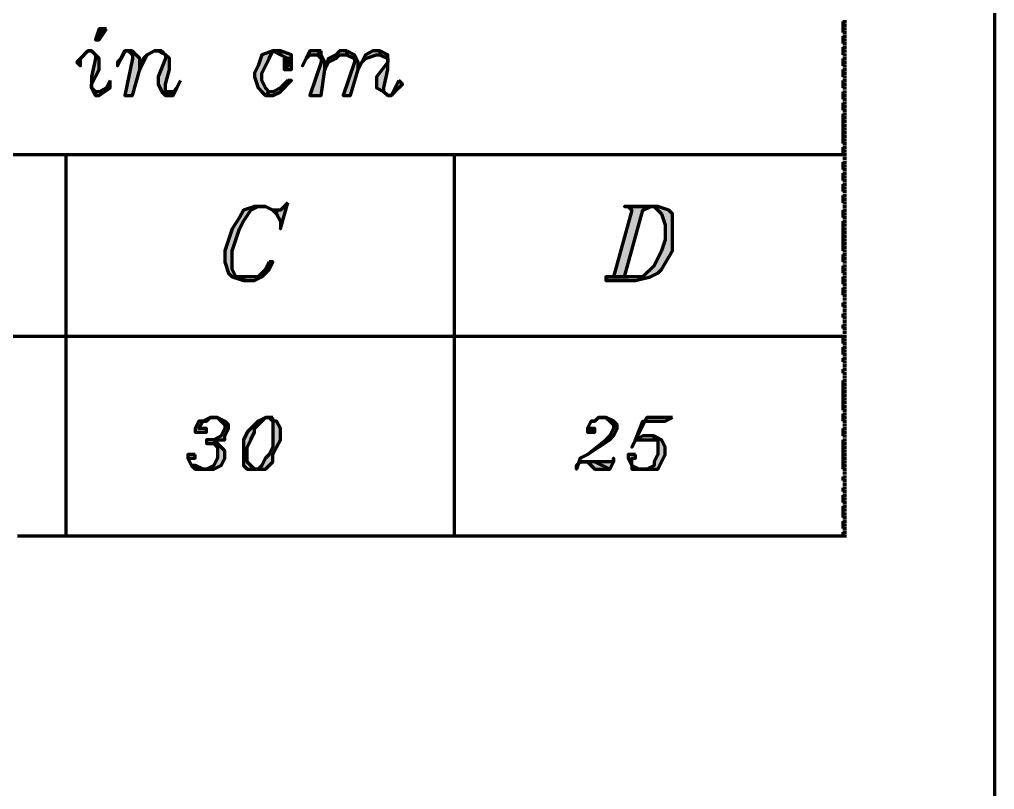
# Model space of a CAD drawing. Header units: inches. Extents: x 16 to 776, y 37 to 575.
# Drawn here: x 369.42 to 413.33, y 223.58 to 258.25 of the extents above; entities that cross this region are included whole.
import ezdxf

# ---------------------------------------------------------------- set-up
doc = ezdxf.new("R2010")
doc.units = ezdxf.units.IN
doc.header["$MEASUREMENT"] = 0
doc.layers.add('H', color=7, linetype='CONTINUOUS', lineweight=100)
doc.layers.add('P', color=250, linetype='CONTINUOUS', lineweight=100)

msp = doc.modelspace()

# ---------------------------------------------------------------- hatches: boundary and pattern name
at = {"layer": 'H', "linetype": 'Continuous'}
for points in [[(373.333, 257.833), (373, 257.833), (372.833, 257.333), (373, 257.333)], [(372.167, 256.5), (372, 256.333), (372.167, 256.167)], [(372.833, 256.667), (372.833, 256.5), (372.667, 255.667), (372.667, 255.333), (372.667, 255.167), (372.833, 254.833), (372.833, 255), (372.667, 255.167), (372.667, 255.333), (373, 256), (373, 256.5)], [(374.5, 256.833), (374.167, 256.833), (374, 256.5), (373.833, 256.333), (373.833, 256.167), (374, 256.5), (374.167, 256.833), (374.333, 256.833)], [(374.5, 256.833), (374.333, 256.833), (374.5, 256.667), (374.5, 256.5), (374.167, 254.833), (374.5, 254.833), (374.833, 256), (374.833, 256.5), (374.667, 256.667)], [(375.833, 256.833), (375.5, 256.833), (375.167, 256.667), (375, 256.5), (374.833, 256), (375, 256.333), (375.167, 256.667), (375.5, 256.833), (375.667, 256.833)], [(375.833, 256.833), (375.667, 256.833), (376, 256.667), (376, 256.5), (375.667, 255.667), (375.667, 255.333), (375.833, 255), (376, 254.833), (376, 255), (376, 255.167), (376, 255.333), (376.167, 256), (376.167, 256.5), (376, 256.667)], [(381.167, 256.833), (380.833, 256.833), (380.333, 256.667), (380.167, 256.167), (380, 255.833), (380, 255.667), (380.167, 255.167), (380.333, 255), (380.5, 254.833), (380.667, 255), (380.5, 255.167), (380.333, 255.5), (380.333, 255.833), (380.5, 256.167), (380.667, 256.5), (380.833, 256.833), (381.167, 256.667)], [(381.167, 256.833), (381.167, 256.667), (381.5, 256.5), (381.667, 256.333), (381.333, 256), (381.667, 256), (381.667, 256.333), (381.667, 256.667)], [(381.667, 256.5), (381.333, 256.5), (381.333, 256), (381.667, 256.333)], [(383, 256.833), (382.833, 256.667), (383, 256.5), (383, 256.333), (382.5, 254.833), (383, 254.833), (383.167, 256), (383.167, 256.333), (383, 256.667)], [(384.167, 256.833), (383.833, 256.833), (383.667, 256.667), (383.333, 256.5), (383.167, 256), (383.333, 256.333), (383.667, 256.5), (383.833, 256.667), (384.167, 256.667)], [(384.167, 256.833), (384.167, 256.667), (384.5, 256.5), (384.5, 256.333), (384, 254.833), (384.333, 254.833), (384.667, 256), (384.667, 256.333), (384.5, 256.667)], [(373.5, 255.5), (373.333, 255.167), (373, 255), (372.833, 255), (372.833, 254.833), (373, 254.833), (373.5, 255.167)], [(376.5, 255.167), (376.333, 255), (376, 255), (376, 254.833), (376.333, 254.833)], [(381.5, 255.5), (381.167, 255.167), (380.833, 255), (380.667, 255), (380.5, 254.833), (380.833, 254.833), (381.167, 255), (381.667, 255.5)], [(381.5, 250), (381.167, 249.667), (381, 249.667), (381, 249.5), (381.167, 249.167), (381.167, 248.833)], [(380.5, 249.833), (380, 249.833), (379.5, 249.667), (379.333, 249.333), (379, 248.833), (378.833, 248.333), (378.667, 247.833), (378.667, 247.333), (378.833, 246.833), (379, 246.667), (379.5, 246.5), (379.5, 246.667), (379.167, 246.667), (379, 247), (379, 247.833), (379.167, 248.333), (379.333, 248.833), (379.5, 249.167), (379.833, 249.667), (380.167, 249.833)], [(380.833, 249.667), (381, 249.5), (381, 249.667)], [(396.833, 249.833), (397, 249.667), (396.167, 246.667), (395.833, 246.667), (396.833, 246.667), (396.667, 246.667), (397.5, 249.667), (397.833, 249.833), (398, 249.833)], [(398.167, 249.833), (396.667, 249.833), (396.833, 249.833), (398, 249.833), (398.333, 249.5), (398.5, 249), (398.5, 248.333), (398.333, 247.833), (398, 247.167), (397.5, 246.667), (397.167, 246.667), (396.833, 246.667), (395.833, 246.667), (395.833, 246.5), (397.167, 246.5), (397.833, 246.667), (398.167, 246.833), (398.333, 247), (398.833, 247.833), (398.833, 248.333), (398.833, 249), (398.833, 249.5), (398.667, 249.667)], [(380.667, 247.333), (380.5, 247), (380.167, 246.667), (380, 246.667), (379.5, 246.667), (379.5, 246.5), (380, 246.5), (380.333, 246.667), (380.667, 247), (380.833, 247.333)], [(378.333, 240.333), (378.5, 240.167), (378.667, 240), (378.667, 239.833), (378.5, 239.5), (378.167, 239.333), (378, 239.333), (377.833, 239.333), (377.833, 239.167), (378, 239.167), (378.167, 239.167), (378.333, 239), (378.333, 238.5), (378.167, 238.167), (377.833, 238), (377.667, 238), (377.5, 238), (377.833, 238), (378.167, 238), (378.5, 238.167), (378.667, 238.5), (378.667, 238.833), (378.5, 239), (378.333, 239.167), (378.167, 239.333), (378.333, 239.333), (378.667, 239.333), (378.667, 239.5), (378.833, 239.833), (378.833, 240), (378.667, 240.167)], [(380.833, 240.333), (380.5, 240.333), (380.167, 240.167), (380, 240), (379.667, 239.667), (379.5, 239.333), (379.5, 239), (379.5, 238.5), (379.5, 238.167), (379.667, 238), (380, 238), (379.833, 238.167), (379.667, 238.333), (379.667, 239), (379.833, 239.333), (380, 239.667), (380, 239.833), (380.333, 240.167), (380.5, 240.333), (380.667, 240.333)], [(398.833, 240.333), (397.667, 240.333), (397, 239), (397.167, 239.333), (397.5, 240.167), (398.167, 240.167), (398.5, 240.167)], [(395, 239.833), (395, 239.667), (395.333, 239.667), (395.333, 239.833)], [(398, 239.5), (397.5, 239.5), (397.167, 239.333), (397.5, 239.333), (398, 239.333)], [(377.333, 238.667), (377, 238.667), (377, 238.5), (377.167, 238.167), (377.333, 238), (377.5, 238), (377.667, 238), (377.333, 238.167), (377.167, 238.167), (377, 238.5), (377.333, 238.5)], [(397.167, 238.667), (396.833, 238.667), (396.833, 238.5), (397, 238.167), (397, 238), (397.333, 238), (397, 238.167), (397, 238.5), (397.167, 238.5)], [(396.167, 238.333), (396, 238.333), (395.333, 238.333), (396, 238)]]:
    msp.add_hatch(color=0, dxfattribs=at).paths.add_polyline_path(points)
h = msp.add_hatch(color=0, dxfattribs=at)
edge = h.paths.add_edge_path()
edge.add_line((383, 256.833), (382.5, 256.833))
edge.add_line((382.5, 256.833), (382.167, 256.167))
edge.add_line((382.167, 256.167), (382.333, 256.5))
edge.add_line((382.333, 256.5), (382.5, 256.667))
edge.add_line((382.5, 256.667), (382.833, 256.667))
h = msp.add_hatch(color=0, dxfattribs=at)
edge = h.paths.add_edge_path()
edge.add_line((385.667, 256.833), (385.333, 256.833))
edge.add_line((385.333, 256.833), (385, 256.667))
edge.add_line((385, 256.667), (384.667, 256))
edge.add_line((384.667, 256), (384.833, 256.333))
edge.add_line((384.833, 256.333), (385, 256.5))
edge.add_line((385, 256.5), (385.5, 256.667))
edge.add_line((385.5, 256.667), (385.667, 256.667))
h = msp.add_hatch(color=0, dxfattribs=at)
edge = h.paths.add_edge_path()
edge.add_line((385.667, 256.833), (385.667, 256.667))
edge.add_line((385.667, 256.667), (386, 256.5))
edge.add_line((386, 256.5), (386, 256.333))
edge.add_line((386, 256.333), (385.5, 255.667))
edge.add_line((385.5, 255.667), (385.5, 255.167))
edge.add_line((385.5, 255.167), (386, 254.833))
edge.add_line((386, 254.833), (385.833, 255))
edge.add_line((385.833, 255), (385.833, 255.167))
edge.add_line((385.833, 255.167), (386, 256))
edge.add_line((386, 256), (386, 256.333))
edge.add_line((386, 256.333), (386, 256.667))
h = msp.add_hatch(color=0, dxfattribs=at)
edge = h.paths.add_edge_path()
edge.add_line((386.5, 255.5), (386.333, 255.167))
edge.add_line((386.333, 255.167), (386, 254.833))
edge.add_line((386, 254.833), (386.167, 254.833))
edge.add_line((386.167, 254.833), (386.5, 255.167))
edge.add_line((386.5, 255.167), (386.667, 255.333))
h = msp.add_hatch(color=0, dxfattribs=at)
edge = h.paths.add_edge_path()
edge.add_line((378, 240.333), (377.667, 240.167))
edge.add_line((377.667, 240.167), (377.5, 240.167))
edge.add_line((377.5, 240.167), (377.333, 239.833))
edge.add_line((377.333, 239.833), (377.333, 239.667))
edge.add_line((377.333, 239.667), (377.833, 239.667))
edge.add_line((377.833, 239.667), (377.833, 239.833))
edge.add_line((377.833, 239.833), (377.5, 239.833))
edge.add_line((377.5, 239.833), (377.667, 240.167))
edge.add_line((377.667, 240.167), (377.833, 240.167))
edge.add_line((377.833, 240.167), (378.333, 240.333))
h = msp.add_hatch(color=0, dxfattribs=at)
edge = h.paths.add_edge_path()
edge.add_line((380.833, 240.333), (380.667, 240.333))
edge.add_line((380.667, 240.333), (380.833, 240.167))
edge.add_line((380.833, 240.167), (380.833, 240))
edge.add_line((380.833, 240), (380.833, 239.333))
edge.add_line((380.833, 239.333), (380.833, 239))
edge.add_line((380.833, 239), (380.667, 238.667))
edge.add_line((380.667, 238.667), (380.5, 238.5))
edge.add_line((380.5, 238.5), (380.333, 238.167))
edge.add_line((380.333, 238.167), (380, 238))
edge.add_line((380, 238), (380.167, 238))
edge.add_line((380.167, 238), (380.5, 238))
edge.add_line((380.5, 238), (380.833, 238.333))
edge.add_line((380.833, 238.333), (380.833, 238.667))
edge.add_line((380.833, 238.667), (381, 239))
edge.add_line((381, 239), (381.167, 239.333))
edge.add_line((381.167, 239.333), (381.167, 239.833))
edge.add_line((381.167, 239.833), (381, 240.167))
edge.add_line((381, 240.167), (380.833, 240.167))
h = msp.add_hatch(color=0, dxfattribs=at)
edge = h.paths.add_edge_path()
edge.add_line((395.833, 240.333), (396, 240.167))
edge.add_line((396, 240.167), (396.167, 240))
edge.add_line((396.167, 240), (396.167, 239.833))
edge.add_line((396.167, 239.833), (396, 239.5))
edge.add_line((396, 239.5), (395.833, 239.333))
edge.add_line((395.833, 239.333), (395, 238.667))
edge.add_line((395, 238.667), (394.667, 238.5))
edge.add_line((394.667, 238.5), (394.5, 238))
edge.add_line((394.5, 238), (394.5, 238.167))
edge.add_line((394.5, 238.167), (395, 238.333))
edge.add_line((395, 238.333), (394.667, 238.333))
edge.add_line((394.667, 238.333), (394.667, 238.5))
edge.add_line((394.667, 238.5), (395, 238.667))
edge.add_line((395, 238.667), (396, 239.333))
edge.add_line((396, 239.333), (396.167, 239.5))
edge.add_line((396.167, 239.5), (396.333, 239.833))
edge.add_line((396.333, 239.833), (396.333, 240))
edge.add_line((396.333, 240), (396.167, 240.167))
h = msp.add_hatch(color=0, dxfattribs=at)
edge = h.paths.add_edge_path()
edge.add_line((398, 239.5), (398, 239.333))
edge.add_line((398, 239.333), (398.167, 239.333))
edge.add_line((398.167, 239.333), (398.167, 239.167))
edge.add_line((398.167, 239.167), (398.167, 238.667))
edge.add_line((398.167, 238.667), (398, 238.333))
edge.add_line((398, 238.333), (398, 238.167))
edge.add_line((398, 238.167), (397.333, 238))
edge.add_line((397.333, 238), (397.667, 238))
edge.add_line((397.667, 238), (398.167, 238))
edge.add_line((398.167, 238), (398.333, 238.333))
edge.add_line((398.333, 238.333), (398.5, 238.667))
edge.add_line((398.5, 238.667), (398.5, 239))
edge.add_line((398.5, 239), (398.333, 239.333))
h = msp.add_hatch(color=0, dxfattribs=at)
edge = h.paths.add_edge_path()
edge.add_line((394.667, 238.333), (395, 238.333))
edge.add_line((395, 238.333), (395.333, 238))
edge.add_line((395.333, 238), (395.833, 238))
edge.add_line((395.833, 238), (396, 238))
edge.add_line((396, 238), (395.333, 238.333))

# ---------------------------------------------------------------- linework, layer by layer
at = {"layer": 'P', "color": 0, "linetype": 'Continuous'}
for points in [[(54.833, 490.833), (413.333, 490.833), (413.333, 96.167), (54.833, 96.167), (54.833, 490.833)], [(220.833, 490.833), (413.333, 490.833), (413.333, 96.167), (220.833, 96.167), (220.833, 490.833)], [(373.333, 257.833), (373, 257.833), (372.833, 257.333), (373, 257.333), (373.333, 257.833)], [(406.5, 258.167), (406.667, 258.167)], [(406.5, 258.167), (406.667, 258.167)], [(406.5, 258.167), (406.667, 258.167)], [(406.5, 258.167), (406.5, 258)], [(406.5, 258), (406.667, 258)], [(406.5, 258), (406.5, 257.833)], [(406.5, 257.833), (406.667, 257.833)], [(406.5, 257.833), (406.5, 257.833)], [(406.5, 257.833), (406.667, 257.833)], [(406.5, 257.833), (406.5, 257.667)], [(406.5, 257.667), (406.667, 257.667)], [(406.5, 257.5), (406.667, 257.5)], [(406.5, 257.5), (406.5, 257.333)], [(406.5, 257.333), (406.667, 257.333)], [(406.5, 257.333), (406.5, 257.333)], [(406.5, 257.333), (406.667, 257.333)], [(406.5, 257.333), (406.5, 257.167)], [(406.5, 257.167), (406.667, 257.167)], [(406.5, 257), (406.667, 257)], [(406.5, 257), (406.5, 257)], [(406.5, 257), (406.667, 257)], [(406.5, 257), (406.5, 256.833)], [(372.667, 256.833), (372.5, 256.833), (372.167, 256.5), (372, 256.333), (372.167, 256.167), (372.167, 256.5), (372.5, 256.833), (372.667, 256.833)], [(372.667, 256.833), (372.667, 256.833), (372.833, 256.667), (372.833, 256.5), (372.667, 255.667), (372.667, 255.333), (372.667, 255.167), (372.667, 255.167), (372.833, 254.833), (372.833, 255), (372.667, 255.167), (372.667, 255.333), (373, 256), (373, 256.5), (372.833, 256.667), (372.667, 256.833)], [(374.5, 256.833), (374.167, 256.833), (374, 256.5), (373.833, 256.333), (373.833, 256.167), (374, 256.5), (374.167, 256.833), (374.333, 256.833), (374.5, 256.833)], [(374.5, 256.833), (374.333, 256.833), (374.5, 256.667), (374.5, 256.5), (374.167, 254.833), (374.5, 254.833), (374.833, 256), (374.833, 256), (374.833, 256.5), (374.667, 256.667), (374.5, 256.833)], [(375.833, 256.833), (375.5, 256.833), (375.167, 256.667), (375, 256.5), (374.833, 256), (374.833, 256), (375, 256.333), (375.167, 256.667), (375.5, 256.833), (375.667, 256.833), (375.833, 256.833)], [(375.833, 256.833), (375.667, 256.833), (376, 256.667), (376, 256.5), (375.667, 255.667), (375.667, 255.333), (375.833, 255), (375.833, 255), (376, 254.833), (376, 255), (376, 255.167), (376, 255.333), (376.167, 256), (376.167, 256.5), (376, 256.667), (375.833, 256.833)], [(381.167, 256.833), (380.833, 256.833), (380.333, 256.667), (380.167, 256.167), (380, 255.833), (380, 255.667), (380.167, 255.167), (380.333, 255), (380.5, 254.833), (380.667, 255), (380.5, 255.167), (380.333, 255.5), (380.333, 255.833), (380.5, 256.167), (380.667, 256.5), (380.833, 256.833), (381.167, 256.667), (381.167, 256.833)], [(381.167, 256.833), (381.167, 256.667), (381.5, 256.5), (381.667, 256.333), (381.667, 256.333), (381.333, 256), (381.667, 256), (381.667, 256.333), (381.667, 256.667), (381.167, 256.833)], [(381.667, 256.5), (381.333, 256.5), (381.333, 256), (381.667, 256.333), (381.667, 256.5)], [(383, 256.833), (382.5, 256.833), (382.333, 256.5), (382.167, 256.167), (382.167, 256.167), (382.333, 256.5), (382.5, 256.667), (382.833, 256.667), (383, 256.833)], [(383, 256.833), (382.833, 256.667), (383, 256.5), (383, 256.333), (382.5, 254.833), (383, 254.833), (383.167, 256), (383.167, 256), (383.167, 256.333), (383, 256.667), (383, 256.833)], [(384.167, 256.833), (383.833, 256.833), (383.667, 256.667), (383.333, 256.5), (383.167, 256), (383.167, 256), (383.333, 256.333), (383.667, 256.5), (383.833, 256.667), (384.167, 256.667), (384.167, 256.833)], [(384.167, 256.833), (384.167, 256.667), (384.5, 256.5), (384.5, 256.333), (384, 254.833), (384.333, 254.833), (384.667, 256), (384.667, 256), (384.667, 256.333), (384.5, 256.667), (384.167, 256.833)], [(385.667, 256.833), (385.333, 256.833), (385, 256.667), (384.833, 256.333), (384.667, 256), (384.667, 256), (384.833, 256.333), (385, 256.5), (385.5, 256.667), (385.667, 256.667), (385.667, 256.833)], [(385.667, 256.833), (385.667, 256.667), (386, 256.5), (386, 256.333), (385.5, 255.667), (385.5, 255.167), (385.833, 255), (385.833, 255), (386, 254.833), (386, 254.833), (385.833, 255), (385.833, 255.167), (386, 256), (386, 256.333), (386, 256.667), (385.667, 256.833)], [(406.5, 256.833), (406.667, 256.833)], [(406.5, 256.833), (406.5, 256.667)], [(406.5, 256.667), (406.667, 256.667)], [(406.5, 256.5), (406.667, 256.5)], [(406.5, 256.5), (406.5, 256.5)], [(406.5, 256.5), (406.667, 256.5)], [(406.5, 256.5), (406.5, 256.333)], [(406.5, 256.333), (406.667, 256.333)], [(406.5, 256.333), (406.5, 256.167)], [(406.5, 256.167), (406.667, 256.167)], [(406.5, 256), (406.667, 256)], [(406.5, 256), (406.5, 256)], [(406.5, 256), (406.667, 256)], [(406.5, 256), (406.5, 255.833)], [(406.5, 255.833), (406.667, 255.833)], [(406.5, 255.833), (406.5, 255.667)], [(406.5, 255.667), (406.667, 255.667)], [(406.5, 255.667), (406.5, 255.667)], [(406.5, 255.667), (406.667, 255.667)], [(373.5, 255.5), (373.333, 255.167), (373, 255), (372.833, 255), (372.833, 254.833), (373, 254.833), (373.5, 255.167), (373.5, 255.5), (373.5, 255.5)], [(376.667, 255.5), (376.5, 255.167), (376.333, 255), (376, 255), (376, 254.833), (376.333, 254.833), (376.5, 255.167), (376.667, 255.5)], [(381.5, 255.5), (381.167, 255.167), (380.833, 255), (380.667, 255), (380.5, 254.833), (380.5, 254.833), (380.833, 254.833), (381.167, 255), (381.667, 255.5), (381.5, 255.5)], [(386.5, 255.5), (386.333, 255.167), (386.167, 254.833), (386, 254.833), (386, 254.833), (386.167, 254.833), (386.5, 255.167), (386.667, 255.333), (386.5, 255.5)], [(406.5, 255.5), (406.667, 255.5)], [(406.5, 255.5), (406.5, 255.333)], [(406.5, 255.333), (406.667, 255.333)], [(406.5, 255.333), (406.5, 255.167)], [(406.5, 255.167), (406.667, 255.167)], [(406.5, 255.167), (406.5, 255.167)], [(406.5, 255.167), (406.667, 255.167)], [(406.5, 255), (406.667, 255)], [(406.5, 255), (406.5, 254.833)], [(406.5, 254.833), (406.667, 254.833)], [(406.5, 254.833), (406.5, 254.833)], [(406.5, 254.833), (406.667, 254.833)], [(406.5, 254.833), (406.5, 254.667)], [(406.5, 254.667), (406.667, 254.667)], [(406.5, 254.5), (406.667, 254.5)], [(406.5, 254.5), (406.5, 254.333)], [(406.5, 254.333), (406.667, 254.333)], [(406.5, 254.333), (406.5, 254.333)], [(406.5, 254.333), (406.667, 254.333)], [(406.5, 254.333), (406.5, 254.167)], [(406.5, 254.167), (406.667, 254.167)], [(406.5, 254), (406.667, 254)], [(406.5, 254), (406.667, 254)], [(406.5, 254), (406.667, 254)], [(406.5, 254), (406.5, 253.833)], [(406.5, 253.833), (406.667, 253.833)], [(406.5, 253.833), (406.5, 253.667)], [(406.5, 253.667), (406.667, 253.667)], [(406.5, 253.667), (406.5, 253.5)], [(406.5, 253.5), (406.667, 253.5)], [(406.5, 253.5), (406.667, 253.5)], [(406.5, 253.5), (406.5, 253.333)], [(406.5, 253.333), (406.667, 253.333)], [(406.5, 253.333), (406.5, 253.167)], [(406.5, 253.167), (406.667, 253.167)], [(406.5, 253.167), (406.5, 253)], [(406.5, 253), (406.667, 253)], [(406.5, 253), (406.667, 253)], [(406.5, 253), (406.5, 252.833)], [(406.5, 252.833), (406.667, 252.833)], [(406.5, 252.833), (406.5, 252.667)], [(406.5, 252.667), (406.667, 252.667)], [(406.5, 252.667), (406.5, 252.667)], [(406.5, 252.667), (406.667, 252.667)], [(336.5, 252.167), (406.5, 252.167)], [(371.5, 252.167), (371.5, 235)], [(389, 252.167), (389, 235)], [(406.5, 252.5), (406.667, 252.5)], [(406.5, 252.5), (406.5, 252.333)], [(406.5, 252.333), (406.667, 252.333)], [(406.5, 252.333), (406.5, 252.167)], [(406.5, 252.167), (406.667, 252.167)], [(406.5, 252.167), (406.5, 252.167)], [(406.5, 252.167), (406.667, 252.167)], [(406.5, 252), (406.667, 252)], [(406.5, 252), (406.667, 252)], [(406.5, 251.833), (406.667, 251.833)], [(406.5, 251.833), (406.667, 251.833)], [(406.5, 251.833), (406.667, 251.833)], [(406.5, 251.833), (406.5, 251.667)], [(406.5, 251.667), (406.667, 251.667)], [(406.5, 251.667), (406.5, 251.5)], [(406.5, 251.5), (406.667, 251.5)], [(406.5, 251.333), (406.667, 251.333)], [(406.5, 251.333), (406.667, 251.333)], [(406.5, 251.333), (406.667, 251.333)], [(406.5, 251.333), (406.5, 251.167)], [(406.5, 251.167), (406.667, 251.167)], [(406.5, 251.167), (406.5, 251)], [(406.5, 251), (406.667, 251)], [(406.5, 251), (406.667, 251)], [(406.5, 251), (406.667, 251)], [(406.5, 250.833), (406.667, 250.833)], [(406.5, 250.833), (406.5, 250.667)], [(406.5, 250.667), (406.667, 250.667)], [(406.5, 250.667), (406.5, 250.5)], [(406.5, 250.5), (406.667, 250.5)], [(406.5, 250.5), (406.667, 250.5)], [(406.5, 250.5), (406.667, 250.5)], [(406.5, 250.333), (406.667, 250.333)], [(406.5, 250.333), (406.5, 250.167)], [(381.5, 250), (381.167, 249.667), (381, 249.667), (381, 249.5), (381.167, 249.167), (381.167, 248.833), (381.167, 248.833), (381.5, 250)], [(406.5, 250.167), (406.667, 250.167)], [(406.5, 250.167), (406.5, 250)], [(406.5, 250), (406.667, 250)], [(406.5, 250), (406.5, 250)], [(406.5, 250), (406.667, 250)], [(380.5, 249.833), (380, 249.833), (379.5, 249.667), (379.333, 249.333), (379, 248.833), (378.833, 248.333), (378.667, 247.833), (378.667, 247.333), (378.833, 246.833), (379, 246.667), (379.5, 246.5), (379.5, 246.667), (379.167, 246.667), (379, 247), (379, 247.833), (379.167, 248.333), (379.333, 248.833), (379.5, 249.167), (379.833, 249.667), (380.167, 249.833), (380.5, 249.833)], [(380.5, 249.833), (380.5, 249.833), (380.833, 249.667), (381, 249.5), (381, 249.667), (380.833, 249.667), (380.5, 249.833)], [(396.833, 249.833), (397, 249.667), (397, 249.667), (396.167, 246.667), (396.167, 246.667), (395.833, 246.667), (396.833, 246.667), (396.667, 246.667), (396.667, 246.667), (397.5, 249.667), (397.5, 249.667), (397.833, 249.833), (398, 249.833), (396.833, 249.833)], [(398.167, 249.833), (396.667, 249.833), (396.667, 249.833), (396.833, 249.833), (398, 249.833), (398.333, 249.5), (398.5, 249), (398.5, 248.333), (398.333, 247.833), (398, 247.167), (397.5, 246.667), (397.167, 246.667), (396.833, 246.667), (395.833, 246.667), (395.833, 246.667), (395.833, 246.5), (397.167, 246.5), (397.833, 246.667), (398.167, 246.833), (398.333, 247), (398.833, 247.833), (398.833, 248.333), (398.833, 249), (398.833, 249.5), (398.667, 249.667), (398.167, 249.833)], [(406.5, 249.833), (406.667, 249.833)], [(406.5, 249.833), (406.667, 249.833)], [(406.5, 249.667), (406.667, 249.667)], [(406.5, 249.667), (406.5, 249.667)], [(406.5, 249.667), (406.667, 249.667)], [(406.5, 249.667), (406.5, 249.5)], [(406.5, 249.5), (406.667, 249.5)], [(406.5, 249.5), (406.5, 249.333)], [(406.5, 249.333), (406.667, 249.333)], [(406.5, 249.167), (406.667, 249.167)], [(406.5, 249.167), (406.5, 249.167)], [(406.5, 249.167), (406.667, 249.167)], [(406.5, 249.167), (406.5, 249)], [(406.5, 249), (406.667, 249)], [(406.5, 249), (406.5, 248.833)], [(406.5, 248.833), (406.667, 248.833)], [(406.5, 248.833), (406.667, 248.833)], [(406.5, 248.833), (406.5, 248.667)], [(406.5, 248.667), (406.667, 248.667)], [(406.5, 248.667), (406.5, 248.5)], [(406.5, 248.5), (406.667, 248.5)], [(406.5, 248.5), (406.5, 248.333)], [(406.5, 248.333), (406.667, 248.333)], [(406.5, 248.333), (406.667, 248.333)], [(406.5, 248.333), (406.5, 248.167)], [(406.5, 248.167), (406.667, 248.167)], [(406.5, 248.167), (406.5, 248)], [(406.5, 248), (406.667, 248)], [(406.5, 248), (406.5, 248)], [(406.5, 248), (406.667, 248)], [(406.5, 248), (406.5, 247.833)], [(406.5, 247.833), (406.667, 247.833)], [(380.667, 247.333), (380.5, 247), (380.167, 246.667), (380, 246.667), (379.5, 246.667), (379.5, 246.5), (380, 246.5), (380.333, 246.667), (380.667, 247), (380.833, 247.333), (380.667, 247.333)], [(406.5, 247.667), (406.667, 247.667)], [(406.5, 247.667), (406.5, 247.5)], [(406.5, 247.5), (406.667, 247.5)], [(406.5, 247.5), (406.5, 247.5)], [(406.5, 247.5), (406.667, 247.5)], [(406.5, 247.5), (406.5, 247.333)], [(406.5, 247.333), (406.667, 247.333)], [(406.5, 247.167), (406.667, 247.167)], [(406.5, 247.167), (406.5, 247)], [(406.5, 247), (406.667, 247)], [(406.5, 247), (406.5, 247)], [(406.5, 247), (406.667, 247)], [(406.5, 247), (406.5, 246.833)], [(406.5, 246.833), (406.667, 246.833)], [(406.5, 246.667), (406.667, 246.667)], [(406.5, 246.667), (406.5, 246.667)], [(406.5, 246.667), (406.667, 246.667)], [(406.5, 246.667), (406.5, 246.5)], [(406.5, 246.5), (406.667, 246.5)], [(406.5, 246.5), (406.5, 246.333)], [(406.5, 246.333), (406.667, 246.333)], [(406.5, 246.167), (406.667, 246.167)], [(406.5, 246.167), (406.5, 246.167)], [(406.5, 246.167), (406.667, 246.167)], [(406.5, 246.167), (406.5, 246)], [(406.5, 246), (406.667, 246)], [(406.5, 246), (406.5, 245.833)], [(406.5, 245.833), (406.667, 245.833)], [(406.5, 245.833), (406.5, 245.833)], [(406.5, 245.833), (406.667, 245.833)], [(406.5, 245.667), (406.667, 245.667)], [(406.5, 245.667), (406.667, 245.667)], [(406.5, 245.5), (406.667, 245.5)], [(406.5, 245.5), (406.5, 245.333)], [(406.5, 245.333), (406.667, 245.333)], [(406.5, 245.333), (406.5, 245.333)], [(406.5, 245.333), (406.667, 245.333)], [(406.5, 245.167), (406.667, 245.167)], [(406.5, 245.167), (406.667, 245.167)], [(406.5, 245), (406.667, 245)], [(406.5, 245), (406.5, 245)], [(406.5, 245), (406.667, 245)], [(406.5, 245), (406.5, 244.833)], [(406.5, 244.833), (406.667, 244.833)], [(406.5, 244.667), (406.667, 244.667)], [(406.5, 244.667), (406.667, 244.667)], [(406.5, 244.5), (406.667, 244.5)], [(406.5, 244.5), (406.5, 244.5)], [(406.5, 244.5), (406.667, 244.5)], [(406.5, 244.5), (406.5, 244.333)], [(406.5, 244.333), (406.667, 244.333)], [(228.667, 244), (406.5, 244)], [(406.5, 244.167), (406.667, 244.167)], [(406.5, 244.167), (406.667, 244.167)], [(406.5, 244), (406.667, 244)], [(406.5, 244), (406.5, 244)], [(406.5, 244), (406.667, 244)], [(406.5, 244), (406.5, 243.833)], [(406.5, 243.833), (406.667, 243.833)], [(406.5, 243.833), (406.5, 243.667)], [(406.5, 243.667), (406.667, 243.667)], [(406.5, 243.667), (406.5, 243.667)], [(406.5, 243.667), (406.667, 243.667)], [(406.5, 243.5), (406.667, 243.5)], [(406.5, 243.5), (406.5, 243.333)], [(406.5, 243.333), (406.667, 243.333)], [(406.5, 243.333), (406.5, 243.167)], [(406.5, 243.167), (406.667, 243.167)], [(406.5, 243.167), (406.5, 243.167)], [(406.5, 243.167), (406.667, 243.167)], [(406.5, 243), (406.667, 243)], [(406.5, 243), (406.5, 242.833)], [(406.5, 242.833), (406.667, 242.833)], [(406.5, 242.833), (406.5, 242.833)], [(406.5, 242.833), (406.667, 242.833)], [(406.5, 242.667), (406.667, 242.667)], [(406.5, 242.667), (406.667, 242.667)], [(406.5, 242.5), (406.667, 242.5)], [(406.5, 242.5), (406.5, 242.333)], [(406.5, 242.333), (406.667, 242.333)], [(406.5, 242.333), (406.5, 242.333)], [(406.5, 242.333), (406.667, 242.333)], [(406.5, 242.167), (406.667, 242.167)], [(406.5, 242.167), (406.667, 242.167)], [(406.5, 242), (406.667, 242)], [(406.5, 242), (406.667, 242)], [(406.5, 242), (406.667, 242)], [(406.5, 242), (406.5, 241.833)], [(406.5, 241.833), (406.667, 241.833)], [(406.5, 241.833), (406.5, 241.667)], [(406.5, 241.667), (406.667, 241.667)], [(406.5, 241.667), (406.5, 241.5)], [(406.5, 241.5), (406.667, 241.5)], [(406.5, 241.5), (406.667, 241.5)], [(406.5, 241.5), (406.5, 241.333)], [(406.5, 241.333), (406.667, 241.333)], [(406.5, 241.333), (406.5, 241.167)], [(406.5, 241.167), (406.667, 241.167)], [(406.5, 241.167), (406.5, 241)], [(406.5, 241), (406.667, 241)], [(406.5, 241), (406.667, 241)], [(406.5, 241), (406.5, 240.833)], [(406.5, 240.833), (406.667, 240.833)], [(406.5, 240.833), (406.5, 240.667)], [(406.5, 240.667), (406.667, 240.667)], [(406.5, 240.667), (406.5, 240.667)], [(406.5, 240.667), (406.667, 240.667)], [(378, 240.333), (377.667, 240.167), (377.5, 240.167), (377.333, 239.833), (377.333, 239.667), (377.833, 239.667), (377.833, 239.833), (377.5, 239.833), (377.667, 240.167), (377.833, 240.167), (378, 240.333), (378.333, 240.333), (378.333, 240.333), (378, 240.333)], [(378.333, 240.333), (378.333, 240.333), (378.5, 240.167), (378.667, 240), (378.667, 239.833), (378.5, 239.5), (378.167, 239.333), (378, 239.333), (377.833, 239.333), (377.833, 239.167), (378, 239.167), (378.167, 239.167), (378.333, 239), (378.333, 238.5), (378.167, 238.167), (378.167, 238.167), (377.833, 238), (377.667, 238), (377.5, 238), (377.833, 238), (378.167, 238), (378.5, 238.167), (378.667, 238.5), (378.667, 238.833), (378.5, 239), (378.333, 239.167), (378.167, 239.333), (378.333, 239.333), (378.667, 239.333), (378.667, 239.5), (378.833, 239.833), (378.833, 240), (378.667, 240.167), (378.333, 240.333)], [(380.833, 240.333), (380.5, 240.333), (380.167, 240.167), (380, 240), (379.667, 239.667), (379.5, 239.333), (379.5, 239), (379.5, 238.5), (379.5, 238.167), (379.667, 238), (380, 238), (380, 238), (379.833, 238.167), (379.667, 238.333), (379.667, 239), (379.833, 239.333), (380, 239.667), (380, 239.833), (380.333, 240.167), (380.5, 240.333), (380.667, 240.333), (380.833, 240.333)], [(380.833, 240.333), (380.667, 240.333), (380.833, 240.167), (380.833, 240), (380.833, 239.333), (380.833, 239), (380.667, 238.667), (380.5, 238.5), (380.333, 238.167), (380.167, 238), (380, 238), (380, 238), (380.167, 238), (380.5, 238), (380.833, 238.333), (380.833, 238.667), (381, 239), (381.167, 239.333), (381.167, 239.833), (381, 240.167), (380.833, 240.167), (380.833, 240.333)], [(395.833, 240.333), (395.833, 240.333), (396, 240.167), (396.167, 240), (396.167, 239.833), (396, 239.5), (395.833, 239.333), (395, 238.667), (394.667, 238.5), (394.5, 238), (394.5, 238), (394.5, 238.167), (394.667, 238.333), (395, 238.333), (394.667, 238.333), (394.667, 238.5), (395, 238.667), (396, 239.333), (396.167, 239.5), (396.333, 239.833), (396.333, 240), (396.167, 240.167), (395.833, 240.333)], [(395.833, 240.333), (395.5, 240.333), (395.333, 240.167), (395.167, 240.167), (395, 239.833), (395, 239.667), (395.333, 239.667), (395.333, 239.833), (395, 239.833), (395.167, 240.167), (395.333, 240.167), (395.5, 240.333), (395.833, 240.333)], [(398.833, 240.333), (397.667, 240.333), (397, 239), (397.167, 239.333), (397.167, 239.333), (397.5, 240.167), (398.167, 240.167), (398.5, 240.167), (398.833, 240.333)], [(406.5, 240.5), (406.667, 240.5)], [(406.5, 240.5), (406.5, 240.333)], [(406.5, 240.333), (406.667, 240.333)], [(406.5, 240.333), (406.5, 240.167)], [(406.5, 240.167), (406.667, 240.167)], [(406.5, 240.167), (406.5, 240.167)], [(406.5, 240.167), (406.667, 240.167)], [(406.5, 240), (406.667, 240)], [(406.5, 240), (406.667, 240)], [(406.5, 239.833), (406.667, 239.833)], [(406.5, 239.833), (406.5, 239.833)], [(406.5, 239.833), (406.667, 239.833)], [(406.5, 239.833), (406.5, 239.667)], [(398, 239.5), (397.5, 239.5), (397.167, 239.333), (397.167, 239.333), (397.5, 239.333), (398, 239.333), (398, 239.5)], [(398, 239.5), (398, 239.333), (398.167, 239.333), (398.167, 239.167), (398.167, 238.667), (398, 238.333), (398, 238.167), (397.667, 238), (397.333, 238), (397.333, 238), (397.667, 238), (398.167, 238), (398.333, 238.333), (398.5, 238.667), (398.5, 239), (398.333, 239.333), (398.333, 239.333), (398, 239.5)], [(406.5, 239.667), (406.667, 239.667)], [(406.5, 239.667), (406.5, 239.5)], [(406.5, 239.5), (406.667, 239.5)], [(406.5, 239.333), (406.667, 239.333)], [(406.5, 239.333), (406.5, 239.333)], [(406.5, 239.333), (406.667, 239.333)], [(406.5, 239.333), (406.5, 239.167)], [(406.5, 239.167), (406.667, 239.167)], [(406.5, 239.167), (406.5, 239)], [(406.5, 239), (406.667, 239)], [(406.5, 239), (406.667, 239)], [(406.5, 239), (406.5, 238.833)], [(377.333, 238.667), (377, 238.667), (377, 238.5), (377.167, 238.167), (377.333, 238), (377.5, 238), (377.667, 238), (377.333, 238.167), (377.167, 238.167), (377, 238.5), (377.333, 238.5), (377.333, 238.667)], [(396.167, 238.5), (396.167, 238.5), (396.167, 238.333), (396, 238.333), (395.333, 238.333), (396, 238), (396.167, 238.333), (396.167, 238.333), (396.167, 238.5)], [(397.167, 238.667), (396.833, 238.667), (396.833, 238.5), (397, 238.167), (397, 238), (397.333, 238), (397.333, 238), (397, 238.167), (397, 238.167), (397, 238.5), (397.167, 238.5), (397.167, 238.667)], [(406.5, 238.833), (406.667, 238.833)], [(406.5, 238.833), (406.5, 238.667)], [(406.5, 238.667), (406.667, 238.667)], [(406.5, 238.667), (406.5, 238.5)], [(406.5, 238.5), (406.667, 238.5)], [(406.5, 238.5), (406.667, 238.5)], [(406.5, 238.5), (406.5, 238.333)], [(395, 238.333), (394.667, 238.333), (394.667, 238.333), (395, 238.333), (395.333, 238), (395.833, 238), (396, 238), (395.333, 238.333), (395, 238.333)], [(406.5, 238.333), (406.667, 238.333)], [(406.5, 238.333), (406.5, 238.167)], [(406.5, 238.167), (406.667, 238.167)], [(406.5, 238.167), (406.5, 238)], [(406.5, 238), (406.667, 238)], [(406.5, 238), (406.5, 238)], [(406.5, 238), (406.667, 238)], [(406.5, 237.833), (406.667, 237.833)], [(406.5, 237.833), (406.667, 237.833)], [(406.5, 237.667), (406.667, 237.667)], [(406.5, 237.667), (406.5, 237.667)], [(406.5, 237.667), (406.667, 237.667)], [(406.5, 237.667), (406.5, 237.5)], [(406.5, 237.5), (406.667, 237.5)], [(406.5, 237.333), (406.667, 237.333)], [(406.5, 237.333), (406.667, 237.333)], [(406.5, 237.167), (406.667, 237.167)], [(406.5, 237.167), (406.5, 237.167)], [(406.5, 237.167), (406.667, 237.167)], [(406.5, 237.167), (406.5, 237)], [(406.5, 237), (406.667, 237)], [(406.5, 236.833), (406.667, 236.833)], [(406.5, 236.833), (406.667, 236.833)], [(406.5, 236.833), (406.667, 236.833)], [(406.5, 236.833), (406.5, 236.667)], [(406.5, 236.667), (406.667, 236.667)], [(406.5, 236.667), (406.5, 236.5)], [(406.5, 236.5), (406.667, 236.5)], [(406.5, 236.333), (406.667, 236.333)], [(406.5, 236.333), (406.667, 236.333)], [(406.5, 236.333), (406.667, 236.333)], [(406.5, 236.333), (406.5, 236.167)], [(406.5, 236.167), (406.667, 236.167)], [(406.5, 236.167), (406.5, 236)], [(406.5, 236), (406.667, 236)], [(406.5, 236), (406.5, 236)], [(406.5, 236), (406.667, 236)], [(406.5, 236), (406.5, 235.833)], [(406.5, 235.833), (406.667, 235.833)], [(406.5, 235.667), (406.667, 235.667)], [(406.5, 235.667), (406.5, 235.5)], [(406.5, 235.5), (406.667, 235.5)], [(406.5, 235.5), (406.5, 235.5)], [(406.5, 235.5), (406.667, 235.5)], [(406.5, 235.5), (406.5, 235.333)], [(369.333, 235), (369.5, 235)], [(369.5, 235), (369.667, 235)], [(369.5, 235), (369.667, 235)], [(369.667, 235), (369.667, 235)], [(369.667, 235), (369.667, 235)], [(369.667, 235), (369.833, 235)], [(369.667, 235), (369.833, 235)], [(369.833, 235), (370, 235)], [(369.833, 235), (370, 235)], [(370, 235), (370, 235)], [(370, 235), (370, 235)], [(370, 235), (370.167, 235)], [(370.167, 235), (370.333, 235)], [(370.167, 235), (370.333, 235)], [(370.333, 235), (370.5, 235)], [(370.333, 235), (370.5, 235)], [(370.5, 235), (370.5, 235)], [(370.5, 235), (370.5, 235)], [(370.5, 235), (370.667, 235)], [(370.667, 235), (370.833, 235)], [(370.667, 235), (370.833, 235)], [(370.833, 235), (371, 235)], [(370.833, 235), (371, 235)], [(371, 235), (371, 235)], [(371, 235), (371, 235)], [(371, 235), (371.167, 235)], [(371.167, 235), (371.333, 235)], [(371.167, 235), (371.333, 235)], [(371.333, 235), (371.333, 235)], [(371.333, 235), (371.333, 235)], [(371.333, 235), (371.5, 235)], [(371.333, 235), (371.5, 235)], [(371.5, 235), (371.667, 235)], [(371.667, 235), (371.833, 235)], [(371.667, 235), (371.833, 235)], [(371.833, 235), (371.833, 235)], [(371.833, 235), (371.833, 235)], [(371.833, 235), (372, 235)], [(371.833, 235), (372, 235)], [(372, 235), (372.167, 235)], [(372, 235), (372.167, 235)], [(372.167, 235), (372.167, 235)], [(372.167, 235), (372.333, 235)], [(372.167, 235), (372.333, 235)], [(372.333, 235), (372.5, 235)], [(372.333, 235), (372.5, 235)], [(372.5, 235), (372.667, 235)], [(372.5, 235), (372.667, 235)], [(372.667, 235), (372.667, 235)], [(372.667, 235), (372.833, 235)], [(372.667, 235), (372.833, 235)], [(372.833, 235), (373, 235)], [(372.833, 235), (373, 235)], [(373, 235), (373, 235)], [(373, 235), (373, 235)], [(373, 235), (373.167, 235)], [(373.167, 235), (373.333, 235)], [(373.167, 235), (373.333, 235)], [(373.333, 235), (373.5, 235)], [(373.333, 235), (373.5, 235)], [(373.5, 235), (373.5, 235)], [(373.5, 235), (373.5, 235)], [(373.5, 235), (373.667, 235)], [(373.5, 235), (373.667, 235)], [(373.667, 235), (373.833, 235)], [(373.833, 235), (374, 235)], [(373.833, 235), (374, 235)], [(374, 235), (374, 235)], [(374, 235), (374, 235)], [(374, 235), (374.167, 235)], [(374, 235), (374.167, 235)], [(374.167, 235), (374.333, 235)], [(374.333, 235), (374.333, 235)], [(374.333, 235), (374.333, 235)], [(374.333, 235), (374.5, 235)], [(374.333, 235), (374.5, 235)], [(374.5, 235), (374.667, 235)], [(374.5, 235), (374.667, 235)], [(374.667, 235), (374.833, 235)], [(374.833, 235), (374.833, 235)], [(374.833, 235), (374.833, 235)], [(374.833, 235), (375, 235)], [(374.833, 235), (375, 235)], [(375, 235), (375.167, 235)], [(375, 235), (375.167, 235)], [(375.167, 235), (375.167, 235)], [(375.167, 235), (375.333, 235)], [(375.167, 235), (375.333, 235)], [(375.333, 235), (375.5, 235)], [(375.333, 235), (375.5, 235)], [(375.5, 235), (375.667, 235)], [(375.5, 235), (375.667, 235)], [(375.667, 235), (375.667, 235)], [(375.667, 235), (375.667, 235)], [(375.667, 235), (375.833, 235)], [(375.833, 235), (376, 235)], [(375.833, 235), (376, 235)], [(376, 235), (376, 235)], [(376, 235), (376, 235)], [(376, 235), (376.167, 235)], [(376, 235), (376.167, 235)], [(376.167, 235), (376.333, 235)], [(376.333, 235), (376.5, 235)], [(376.333, 235), (376.5, 235)], [(376.5, 235), (376.5, 235)], [(376.5, 235), (376.5, 235)], [(376.5, 235), (376.667, 235)], [(376.5, 235), (376.667, 235)], [(376.667, 235), (376.833, 235)], [(376.833, 235), (377, 235)], [(376.833, 235), (377, 235)], [(377, 235), (377, 235)], [(377, 235), (377, 235)], [(377, 235), (377.167, 235)], [(377, 235), (377.167, 235)], [(377.167, 235), (377.333, 235)], [(377.333, 235), (377.333, 235)], [(377.333, 235), (377.333, 235)], [(377.333, 235), (377.5, 235)], [(377.333, 235), (377.5, 235)], [(377.5, 235), (377.667, 235)], [(377.5, 235), (377.667, 235)], [(377.667, 235), (377.833, 235)], [(377.667, 235), (377.833, 235)], [(377.833, 235), (377.833, 235)], [(377.833, 235), (377.833, 235)], [(377.833, 235), (378, 235)], [(378, 235), (378.167, 235)], [(378, 235), (378.167, 235)], [(378.167, 235), (378.167, 235)], [(378.167, 235), (378.167, 235)], [(378.167, 235), (378.333, 235)], [(378.167, 235), (378.333, 235)], [(378.333, 235), (378.5, 235)], [(378.5, 235), (378.667, 235)], [(378.5, 235), (378.667, 235)], [(378.667, 235), (378.667, 235)], [(378.667, 235), (378.667, 235)], [(378.667, 235), (378.833, 235)], [(378.667, 235), (378.833, 235)], [(378.833, 235), (379, 235)], [(379, 235), (379, 235)], [(379, 235), (379, 235)], [(379, 235), (379.167, 235)], [(379, 235), (379.167, 235)], [(379.167, 235), (379.333, 235)], [(379.167, 235), (379.333, 235)], [(379.333, 235), (379.5, 235)], [(379.5, 235), (379.5, 235)], [(379.5, 235), (379.5, 235)], [(379.5, 235), (379.667, 235)], [(379.5, 235), (379.667, 235)], [(379.667, 235), (379.833, 235)], [(379.667, 235), (379.833, 235)], [(379.833, 235), (380, 235)], [(379.833, 235), (380, 235)], [(380, 235), (380, 235)], [(380, 235), (380.167, 235)], [(380, 235), (380.167, 235)], [(380.167, 235), (380.333, 235)], [(380.167, 235), (380.333, 235)], [(380.333, 235), (380.333, 235)], [(380.333, 235), (380.333, 235)], [(380.333, 235), (380.5, 235)], [(380.5, 235), (380.667, 235)], [(380.5, 235), (380.667, 235)], [(380.667, 235), (380.833, 235)], [(380.667, 235), (380.833, 235)], [(380.833, 235), (380.833, 235)], [(380.833, 235), (380.833, 235)], [(380.833, 235), (381, 235)], [(381, 235), (381.167, 235)], [(381, 235), (381.167, 235)], [(381.167, 235), (381.167, 235)], [(381.167, 235), (381.167, 235)], [(381.167, 235), (381.333, 235)], [(381.167, 235), (381.333, 235)], [(381.333, 235), (381.5, 235)], [(381.5, 235), (381.667, 235)], [(381.5, 235), (381.667, 235)], [(381.667, 235), (381.667, 235)], [(381.667, 235), (381.667, 235)], [(381.667, 235), (381.833, 235)], [(381.667, 235), (381.833, 235)], [(381.833, 235), (382, 235)], [(381.833, 235), (382, 235)], [(382, 235), (382, 235)], [(382, 235), (382.167, 235)], [(382, 235), (382.167, 235)], [(382.167, 235), (382.333, 235)], [(382.167, 235), (382.333, 235)], [(382.333, 235), (382.5, 235)], [(382.333, 235), (382.5, 235)], [(382.5, 235), (382.5, 235)], [(382.5, 235), (382.667, 235)], [(382.5, 235), (382.667, 235)], [(382.667, 235), (382.833, 235)], [(382.667, 235), (382.833, 235)], [(382.833, 235), (383, 235)], [(382.833, 235), (383, 235)], [(383, 235), (383, 235)], [(383, 235), (383.167, 235)], [(383, 235), (383.167, 235)], [(383.167, 235), (383.333, 235)], [(383.167, 235), (383.333, 235)], [(383.333, 235), (383.333, 235)], [(383.333, 235), (383.333, 235)], [(383.333, 235), (383.5, 235)], [(383.333, 235), (383.5, 235)], [(383.5, 235), (383.667, 235)], [(383.667, 235), (383.833, 235)], [(383.667, 235), (383.833, 235)], [(383.833, 235), (383.833, 235)], [(383.833, 235), (383.833, 235)], [(383.833, 235), (384, 235)], [(383.833, 235), (384, 235)], [(384, 235), (384.167, 235)], [(384, 235), (384.167, 235)], [(384.167, 235), (384.167, 235)], [(384.167, 235), (384.333, 235)], [(384.167, 235), (384.333, 235)], [(384.333, 235), (384.5, 235)], [(384.333, 235), (384.5, 235)], [(384.5, 235), (384.667, 235)], [(384.5, 235), (384.667, 235)], [(384.667, 235), (384.667, 235)], [(384.667, 235), (384.833, 235)], [(384.667, 235), (384.833, 235)], [(384.833, 235), (385, 235)], [(384.833, 235), (385, 235)], [(385, 235), (385, 235)], [(385, 235), (385, 235)], [(385, 235), (385.167, 235)], [(385.167, 235), (385.333, 235)], [(385.167, 235), (385.333, 235)], [(385.333, 235), (385.5, 235)], [(385.333, 235), (385.5, 235)], [(385.5, 235), (385.5, 235)], [(385.5, 235), (385.5, 235)], [(385.5, 235), (385.667, 235)], [(385.5, 235), (385.667, 235)], [(385.667, 235), (385.833, 235)], [(385.833, 235), (386, 235)], [(385.833, 235), (386, 235)], [(386, 235), (386, 235)], [(386, 235), (386, 235)], [(386, 235), (386.167, 235)], [(386, 235), (386.167, 235)], [(386.167, 235), (386.333, 235)], [(386.333, 235), (386.333, 235)], [(386.333, 235), (386.333, 235)], [(386.333, 235), (386.5, 235)], [(386.333, 235), (386.5, 235)], [(386.5, 235), (386.667, 235)], [(386.5, 235), (386.667, 235)], [(386.667, 235), (386.833, 235)], [(386.833, 235), (386.833, 235)], [(386.833, 235), (386.833, 235)], [(386.833, 235), (387, 235)], [(386.833, 235), (387, 235)], [(387, 235), (387.167, 235)], [(387, 235), (387.167, 235)], [(387.167, 235), (387.167, 235)], [(387.167, 235), (387.333, 235)], [(387.167, 235), (387.333, 235)], [(387.333, 235), (387.5, 235)], [(387.333, 235), (387.5, 235)], [(387.5, 235), (387.667, 235)], [(387.5, 235), (387.667, 235)], [(387.667, 235), (387.667, 235)], [(387.667, 235), (387.667, 235)], [(387.667, 235), (387.833, 235)], [(387.833, 235), (388, 235)], [(387.833, 235), (388, 235)], [(388, 235), (388, 235)], [(388, 235), (388, 235)], [(388, 235), (388.167, 235)], [(388, 235), (388.167, 235)], [(388.167, 235), (388.333, 235)], [(388.333, 235), (388.5, 235)], [(388.333, 235), (388.5, 235)], [(388.5, 235), (388.5, 235)], [(388.5, 235), (388.5, 235)], [(388.5, 235), (388.667, 235)], [(388.5, 235), (388.667, 235)], [(388.667, 235), (388.833, 235)], [(388.833, 235), (389, 235)], [(388.833, 235), (389, 235)], [(389, 235), (389, 235)], [(389, 235), (389, 235)], [(389, 235), (389.167, 235)], [(389, 235), (389.167, 235)], [(389.167, 235), (389.333, 235)], [(389.333, 235), (389.333, 235)], [(389.333, 235), (389.333, 235)], [(389.333, 235), (389.5, 235)], [(389.333, 235), (389.5, 235)], [(389.5, 235), (389.667, 235)], [(389.5, 235), (389.667, 235)], [(389.667, 235), (389.833, 235)], [(389.667, 235), (389.833, 235)], [(389.833, 235), (389.833, 235)], [(389.833, 235), (390, 235)], [(389.833, 235), (390, 235)], [(390, 235), (390.167, 235)], [(390, 235), (390.167, 235)], [(390.167, 235), (390.167, 235)], [(390.167, 235), (390.167, 235)], [(390.167, 235), (390.333, 235)], [(390.333, 235), (390.5, 235)], [(390.333, 235), (390.5, 235)], [(390.5, 235), (390.667, 235)], [(390.5, 235), (390.667, 235)], [(390.667, 235), (390.667, 235)], [(390.667, 235), (390.667, 235)], [(390.667, 235), (390.833, 235)], [(390.833, 235), (391, 235)], [(390.833, 235), (391, 235)], [(391, 235), (391, 235)], [(391, 235), (391, 235)], [(391, 235), (391.167, 235)], [(391, 235), (391.167, 235)], [(391.167, 235), (391.333, 235)], [(391.333, 235), (391.5, 235)], [(391.333, 235), (391.5, 235)], [(391.5, 235), (391.5, 235)], [(391.5, 235), (391.5, 235)], [(391.5, 235), (391.667, 235)], [(391.5, 235), (391.667, 235)], [(391.667, 235), (391.833, 235)], [(391.667, 235), (391.833, 235)], [(391.833, 235), (392, 235)], [(391.833, 235), (392, 235)], [(392, 235), (392, 235)], [(392, 235), (392.167, 235)], [(392, 235), (392.167, 235)], [(392.167, 235), (392.333, 235)], [(392.167, 235), (392.333, 235)], [(392.333, 235), (392.333, 235)], [(392.333, 235), (392.333, 235)], [(392.333, 235), (392.5, 235)], [(392.5, 235), (392.667, 235)], [(392.5, 235), (392.667, 235)], [(392.667, 235), (392.833, 235)], [(392.667, 235), (392.833, 235)], [(392.833, 235), (392.833, 235)], [(392.833, 235), (392.833, 235)], [(392.833, 235), (393, 235)], [(393, 235), (393.167, 235)], [(393, 235), (393.167, 235)], [(393.167, 235), (393.167, 235)], [(393.167, 235), (393.167, 235)], [(393.167, 235), (393.333, 235)], [(393.167, 235), (393.333, 235)], [(393.333, 235), (393.5, 235)], [(393.5, 235), (393.667, 235)], [(393.5, 235), (393.667, 235)], [(393.667, 235), (393.667, 235)], [(393.667, 235), (393.667, 235)], [(393.667, 235), (393.833, 235)], [(393.667, 235), (393.833, 235)], [(393.833, 235), (394, 235)], [(393.833, 235), (394, 235)], [(394, 235), (394, 235)], [(394, 235), (394.167, 235)], [(394, 235), (394.167, 235)], [(394.167, 235), (394.333, 235)], [(394.167, 235), (394.333, 235)], [(394.333, 235), (394.5, 235)], [(394.333, 235), (394.5, 235)], [(394.5, 235), (394.5, 235)], [(394.5, 235), (394.667, 235)], [(394.5, 235), (394.667, 235)], [(394.667, 235), (394.833, 235)], [(394.667, 235), (394.833, 235)], [(394.833, 235), (395, 235)], [(394.833, 235), (395, 235)], [(395, 235), (395, 235)], [(395, 235), (395.167, 235)], [(395, 235), (395.167, 235)], [(395.167, 235), (395.333, 235)], [(395.167, 235), (395.333, 235)], [(395.333, 235), (395.333, 235)], [(395.333, 235), (395.333, 235)], [(395.333, 235), (395.5, 235)], [(395.333, 235), (395.5, 235)], [(395.5, 235), (395.667, 235)], [(395.667, 235), (395.833, 235)], [(395.667, 235), (395.833, 235)], [(395.833, 235), (395.833, 235)], [(395.833, 235), (395.833, 235)], [(395.833, 235), (396, 235)], [(395.833, 235), (396, 235)], [(396, 235), (396.167, 235)], [(396.167, 235), (396.167, 235)], [(396.167, 235), (396.167, 235)], [(396.167, 235), (396.333, 235)], [(396.167, 235), (396.333, 235)], [(396.333, 235), (396.5, 235)], [(396.333, 235), (396.5, 235)], [(396.5, 235), (396.667, 235)], [(396.667, 235), (396.667, 235)], [(396.667, 235), (396.667, 235)], [(396.667, 235), (396.833, 235)], [(396.667, 235), (396.833, 235)], [(396.833, 235), (397, 235)], [(396.833, 235), (397, 235)], [(397, 235), (397, 235)], [(397, 235), (397.167, 235)], [(397, 235), (397.167, 235)], [(397.167, 235), (397.333, 235)], [(397.167, 235), (397.333, 235)], [(397.333, 235), (397.5, 235)], [(397.333, 235), (397.5, 235)], [(397.5, 235), (397.5, 235)], [(397.5, 235), (397.5, 235)], [(397.5, 235), (397.667, 235)], [(397.667, 235), (397.833, 235)], [(397.667, 235), (397.833, 235)], [(397.833, 235), (398, 235)], [(397.833, 235), (398, 235)], [(398, 235), (398, 235)], [(398, 235), (398, 235)], [(398, 235), (398.167, 235)], [(398.167, 235), (398.333, 235)], [(398.167, 235), (398.333, 235)], [(398.333, 235), (398.333, 235)], [(398.333, 235), (398.333, 235)], [(398.333, 235), (398.5, 235)], [(398.333, 235), (398.5, 235)], [(398.5, 235), (398.667, 235)], [(398.667, 235), (398.833, 235)], [(398.667, 235), (398.833, 235)], [(398.833, 235), (398.833, 235)], [(398.833, 235), (398.833, 235)], [(398.833, 235), (399, 235)], [(398.833, 235), (399, 235)], [(399, 235), (399.167, 235)], [(399.167, 235), (399.167, 235)], [(399.167, 235), (399.167, 235)], [(399.167, 235), (399.333, 235)], [(399.167, 235), (399.333, 235)], [(399.333, 235), (399.5, 235)], [(399.333, 235), (399.5, 235)], [(399.5, 235), (399.667, 235)], [(399.5, 235), (399.667, 235)], [(399.667, 235), (399.667, 235)], [(399.667, 235), (399.667, 235)], [(399.667, 235), (399.833, 235)], [(399.833, 235), (400, 235)], [(399.833, 235), (400, 235)], [(400, 235), (400, 235)], [(400, 235), (400, 235)], [(400, 235), (400.167, 235)], [(400, 235), (400.167, 235)], [(400.167, 235), (400.333, 235)], [(400.333, 235), (400.5, 235)], [(400.333, 235), (400.5, 235)], [(400.5, 235), (400.5, 235)], [(400.5, 235), (400.5, 235)], [(400.5, 235), (400.667, 235)], [(400.5, 235), (400.667, 235)], [(400.667, 235), (400.833, 235)], [(400.833, 235), (401, 235)], [(400.833, 235), (401, 235)], [(401, 235), (401, 235)], [(401, 235), (401, 235)], [(401, 235), (401.167, 235)], [(401, 235), (401.167, 235)], [(401.167, 235), (401.333, 235)], [(401.333, 235), (401.333, 235)], [(401.333, 235), (401.333, 235)], [(401.333, 235), (401.5, 235)], [(401.333, 235), (401.5, 235)], [(401.5, 235), (401.667, 235)], [(401.5, 235), (401.667, 235)], [(401.667, 235), (401.833, 235)], [(401.667, 235), (401.833, 235)], [(401.833, 235), (401.833, 235)], [(401.833, 235), (402, 235)], [(401.833, 235), (402, 235)], [(402, 235), (402.167, 235)], [(402, 235), (402.167, 235)], [(402.167, 235), (402.167, 235)], [(402.167, 235), (402.167, 235)], [(402.167, 235), (402.333, 235)], [(402.333, 235), (402.5, 235)], [(402.333, 235), (402.5, 235)], [(402.5, 235), (402.667, 235)], [(402.5, 235), (402.667, 235)], [(402.667, 235), (402.667, 235)], [(402.667, 235), (402.667, 235)], [(402.667, 235), (402.833, 235)], [(402.833, 235), (403, 235)], [(402.833, 235), (403, 235)], [(403, 235), (403, 235)], [(403, 235), (403, 235)], [(403, 235), (403.167, 235)], [(403, 235), (403.167, 235)], [(403.167, 235), (403.333, 235)], [(403.333, 235), (403.5, 235)], [(403.333, 235), (403.5, 235)], [(403.5, 235), (403.5, 235)], [(403.5, 235), (403.5, 235)], [(403.5, 235), (403.667, 235)], [(403.5, 235), (403.667, 235)], [(403.667, 235), (403.833, 235)], [(403.667, 235), (403.833, 235)], [(403.833, 235), (404, 235)], [(404, 235), (404, 235)], [(404, 235), (404, 235)], [(404, 235), (404.167, 235)], [(404, 235), (404.167, 235)], [(404.167, 235), (404.333, 235)], [(404.167, 235), (404.333, 235)], [(404.333, 235), (404.333, 235)], [(404.333, 235), (404.5, 235)], [(404.333, 235), (404.5, 235)], [(404.5, 235), (404.667, 235)], [(404.5, 235), (404.667, 235)], [(404.667, 235), (404.833, 235)], [(404.667, 235), (404.833, 235)], [(404.833, 235), (404.833, 235)], [(404.833, 235), (405, 235)], [(404.833, 235), (405, 235)], [(405, 235), (405.167, 235)], [(405, 235), (405.167, 235)], [(405.167, 235), (405.167, 235)], [(405.167, 235), (405.167, 235)], [(405.167, 235), (405.333, 235)], [(405.333, 235), (405.5, 235)], [(405.333, 235), (405.5, 235)], [(405.5, 235), (405.667, 235)], [(405.5, 235), (405.667, 235)], [(405.667, 235), (405.667, 235)], [(405.667, 235), (405.667, 235)], [(405.667, 235), (405.833, 235)], [(405.667, 235), (405.833, 235)], [(405.833, 235), (406, 235)], [(405.833, 235), (406, 235)], [(406, 235), (406, 235)], [(406, 235), (406.167, 235)], [(406, 235), (406.167, 235)], [(406.167, 235), (406.333, 235)], [(406.167, 235), (406.333, 235)], [(406.333, 235), (406.5, 235)], [(406.5, 235.333), (406.667, 235.333)], [(406.5, 235.167), (406.667, 235.167)], [(406.5, 235.167), (406.5, 235)], [(406.5, 235), (406.5, 235)], [(406.5, 235), (406.5, 235)], [(406.5, 235), (406.667, 235)]]:
    msp.add_lwpolyline(points, dxfattribs=at)

doc.saveas('drawing.dxf')
